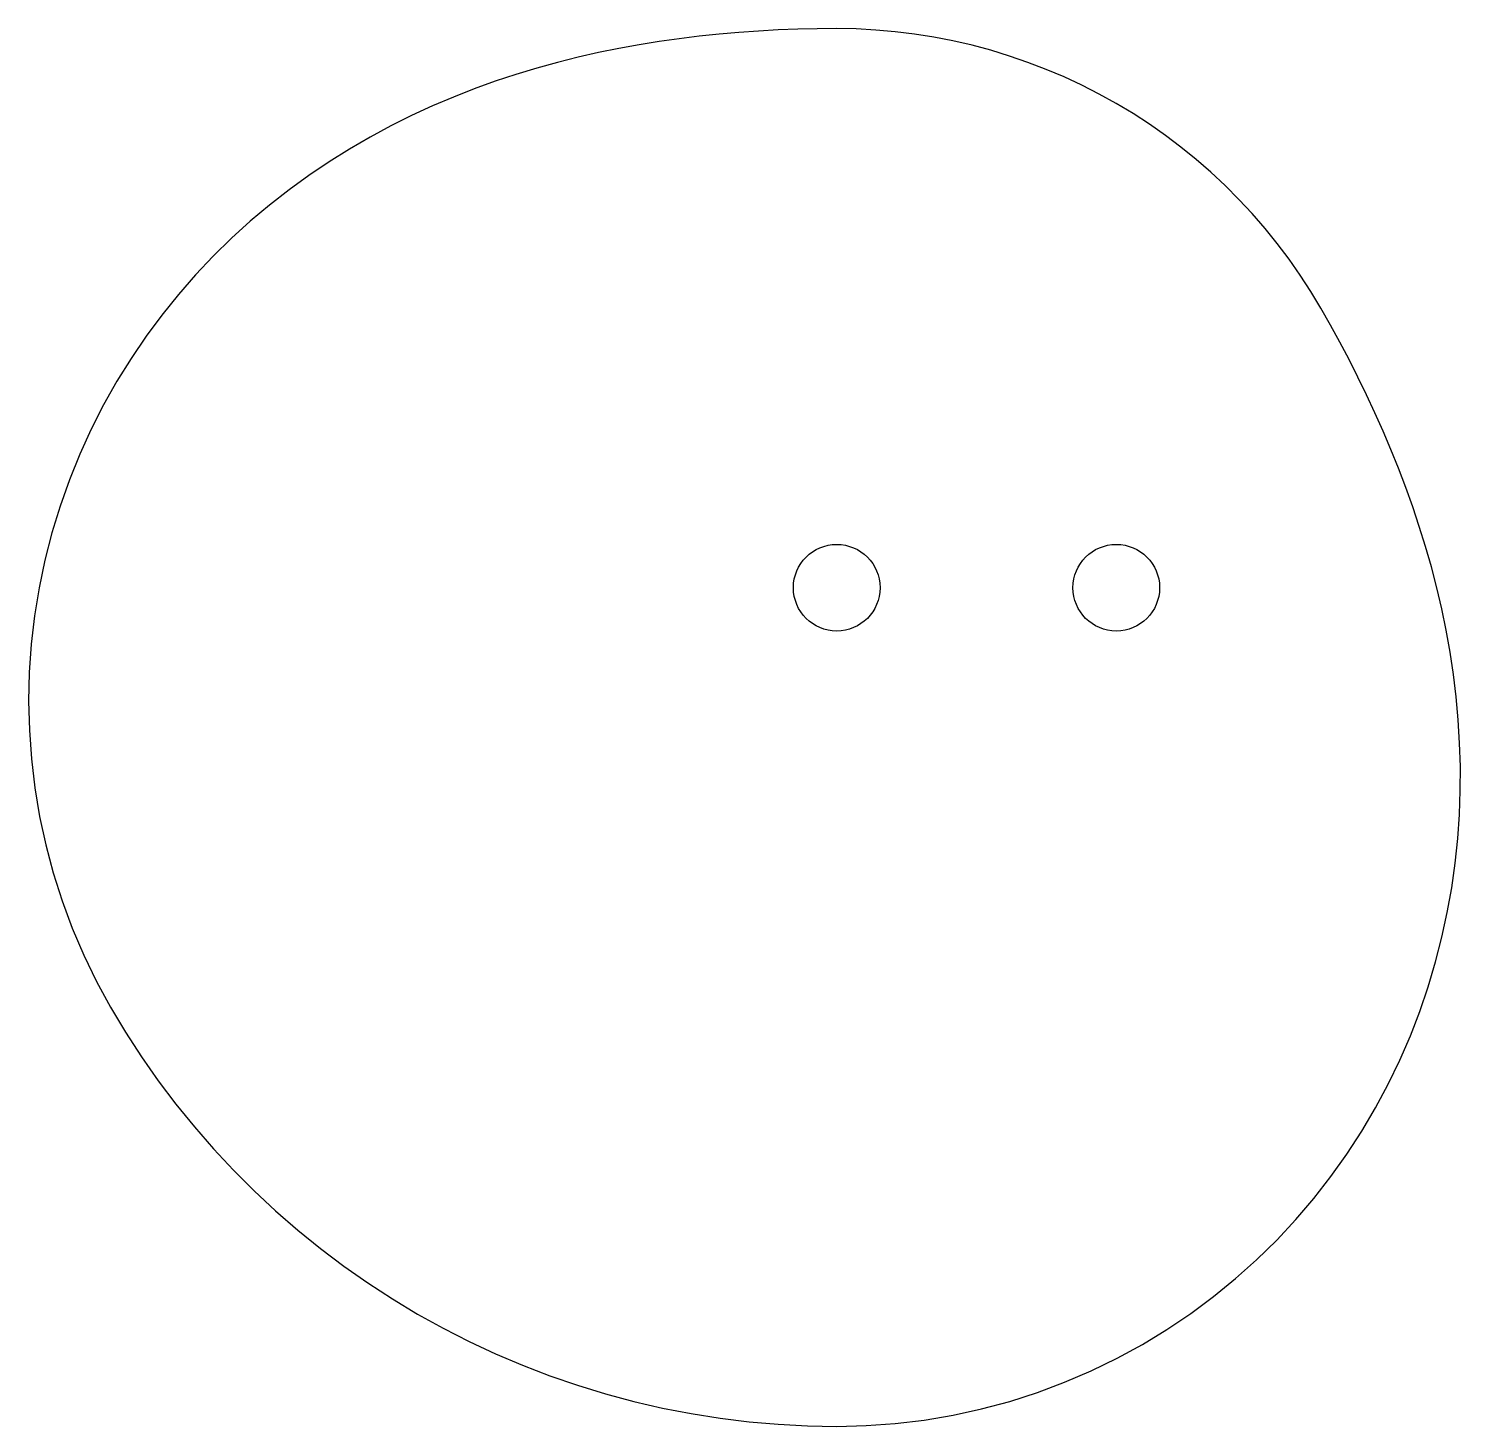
# Model space of a CAD drawing. Header units: millimetres. Extents: x 0 to 51.2, y 0 to 50.
import ezdxf

# ---------------------------------------------------------------- set-up
doc = ezdxf.new("R2010")
doc.units = ezdxf.units.MM
doc.layers.add('CUT', color=1, linetype='Continuous')

msp = doc.modelspace()

# ---------------------------------------------------------------- linework, layer by layer
at = {"layer": 'CUT'}
msp.add_lwpolyline([(28.909, 50), (28.211, 49.995), (27.512, 49.979), (26.812, 49.952), (26.111, 49.914), (25.407, 49.864), (24.7, 49.802), (23.99, 49.728), (23.277, 49.641), (22.561, 49.539), (21.84, 49.423), (21.115, 49.292), (20.386, 49.143), (19.653, 48.977), (18.917, 48.793), (18.177, 48.589), (17.434, 48.364), (16.689, 48.117), (15.942, 47.848), (15.194, 47.554), (14.447, 47.236), (13.7, 46.892), (12.956, 46.521), (12.215, 46.122), (11.479, 45.694), (10.749, 45.238), (10.028, 44.752), (9.317, 44.235), (8.617, 43.688), (7.93, 43.109), (7.259, 42.5), (6.605, 41.86), (5.97, 41.188), (5.356, 40.487), (4.766, 39.755), (4.201, 38.993), (3.663, 38.203), (3.155, 37.385), (2.679, 36.54), (2.235, 35.67), (1.827, 34.775), (1.456, 33.858), (1.123, 32.92), (0.831, 31.963), (0.581, 30.989), (0.374, 30), (0.211, 28.998), (0.094, 27.985), (0.023, 26.964), (0, 25.937), (0.025, 24.907), (0.098, 23.876), (0.22, 22.847), (0.391, 21.822), (0.61, 20.805), (0.879, 19.798), (1.195, 18.803), (1.559, 17.823), (1.97, 16.861), (2.427, 15.919), (2.928, 15), (3.468, 14.102), (4.038, 13.224), (4.639, 12.366), (5.269, 11.53), (5.928, 10.716), (6.615, 9.926), (7.329, 9.16), (8.069, 8.42), (8.835, 7.706), (9.626, 7.019), (10.439, 6.36), (11.276, 5.729), (12.133, 5.129), (13.012, 4.559), (13.909, 4.019), (14.825, 3.512), (15.758, 3.036), (16.707, 2.594), (17.671, 2.184), (18.649, 1.809), (19.639, 1.468), (20.64, 1.162), (21.652, 0.891), (22.672, 0.656), (23.7, 0.456), (24.734, 0.292), (25.773, 0.164), (26.817, 0.073), (27.862, 0.018), (28.909, 0), (29.956, 0.025), (31, 0.1), (32.039, 0.226), (33.069, 0.4), (34.089, 0.624), (35.096, 0.895), (36.087, 1.213), (37.059, 1.578), (38.011, 1.987), (38.941, 2.439), (39.845, 2.932), (40.723, 3.466), (41.572, 4.038), (42.39, 4.646), (43.177, 5.288), (43.93, 5.962), (44.649, 6.665), (45.331, 7.397), (45.977, 8.154), (46.586, 8.934), (47.156, 9.734), (47.688, 10.554), (48.182, 11.389), (48.636, 12.238), (49.052, 13.098), (49.429, 13.968), (49.767, 14.846), (50.068, 15.728), (50.332, 16.613), (50.56, 17.5), (50.752, 18.386), (50.909, 19.27), (51.033, 20.15), (51.125, 21.024), (51.186, 21.892), (51.216, 22.752), (51.218, 23.603), (51.193, 24.444), (51.143, 25.274), (51.067, 26.093), (50.969, 26.9), (50.849, 27.694), (50.709, 28.476), (50.55, 29.244), (50.374, 30), (50.181, 30.743), (49.972, 31.473), (49.749, 32.19), (49.513, 32.896), (49.265, 33.589), (49.005, 34.272), (48.735, 34.943), (48.454, 35.604), (48.163, 36.256), (47.863, 36.899), (47.554, 37.533), (47.236, 38.16), (46.91, 38.779), (46.574, 39.393), (46.23, 40), (45.87, 40.598), (45.49, 41.184), (45.09, 41.756), (44.669, 42.313), (44.23, 42.856), (43.772, 43.383), (43.296, 43.893), (42.802, 44.387), (42.292, 44.863), (41.765, 45.321), (41.222, 45.76), (40.665, 46.18), (40.093, 46.581), (39.508, 46.961), (38.909, 47.321), (38.299, 47.659), (37.677, 47.976), (37.044, 48.271), (36.401, 48.544), (35.75, 48.794), (35.09, 49.021), (34.422, 49.225), (33.748, 49.406), (33.067, 49.563), (32.382, 49.696), (31.693, 49.805), (31, 49.89), (30.304, 49.951), (29.607, 49.988)], close=True, dxfattribs=at)
for centre in [(28.909, 30), (38.909, 30)]:
    msp.add_circle(centre, 1.55, dxfattribs=at)

doc.saveas('drawing.dxf')
